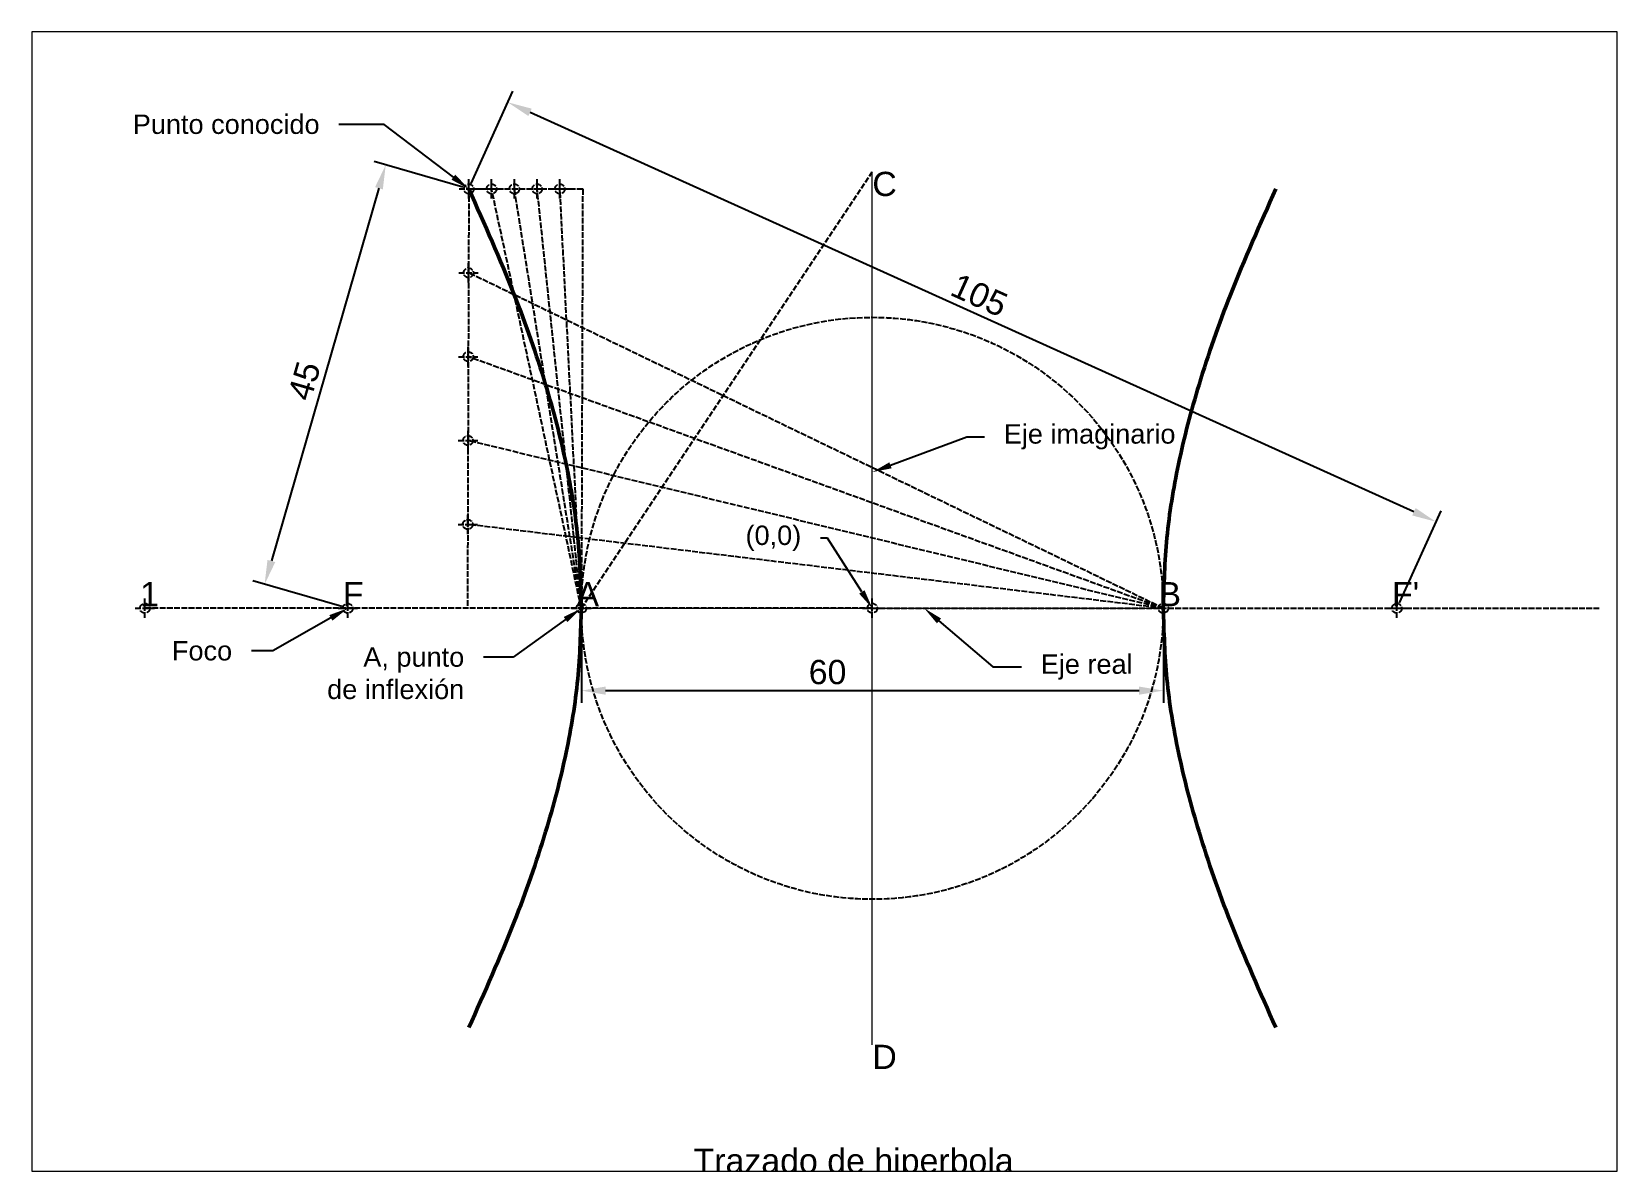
# Paper-space layout 'Layout1' of a CAD drawing. Header units: millimetres. Extents: x 2 to 286, y 1 to 206.
# The model-space entities are those that its viewports show. They can reach past a viewport. Long polylines and large blocks are cut down to what shows.
import ezdxf
from ezdxf import colors
from ezdxf.entities.mleader import LeaderData, LeaderLine
from ezdxf.math import Vec2, Vec3

# ---------------------------------------------------------------- set-up
doc = ezdxf.new("R2010")
doc.units = ezdxf.units.MM
doc.header["$LTSCALE"] = 0.15
doc.header["$PDMODE"] = 34
doc.header["$PDSIZE"] = 1
doc.linetypes.add('ACAD_ISO02W100', pattern=[15, 12, -3])
doc.layers.add('0-Dimension', color=92, linetype='Continuous')
doc.layers.add('0-Sketch', color=2, linetype='ACAD_ISO02W100')
for name, color, linetype, lineweight in [('0-Grid', 254, 'Continuous', 15), ('0-Object', 7, 'Continuous', 50), ('0-Text', 4, 'Continuous', 20)]:
    doc.layers.add(name, color=color, linetype=linetype, lineweight=lineweight)
doc.styles.get("Standard").update_dxf_attribs({"font": 'arial.ttf'})
doc.dimstyles.new('ISO-25', dxfattribs={"dimtxt": 2.5, "dimasz": 2.5, "dimexe": 1.25, "dimexo": 0.625, "dimtad": 1, "dimtxsty": 'Standard', "dimcen": 2.5, "dimadec": 0, "dimazin": 0, "dimtfac": 1, "dimtmove": 0, "dimatfit": 3, "dimfxl": 1, "dimarcsym": 0})

# ---------------------------------------------------------------- blocks, each defined once
blk = doc.blocks.new('*D15')
at = {"layer": '0-Dimension', "color": 0, "lineweight": -2, "transparency": 16777216}
for p, q in [((878.62, 49.37), (878.62, 40.26)), ((938.62, 49.37), (938.62, 40.26)), ((881.12, 41.51), (936.12, 41.51))]:
    blk.add_line(p, q, dxfattribs=at)
at = {"layer": '0-Dimension', "color": 0, "transparency": 16777216}
for points in [[(881.12, 41.93), (881.12, 41.09), (878.62, 41.51)], [(936.12, 41.93), (936.12, 41.09), (938.62, 41.51)]]:
    blk.add_solid(points, dxfattribs=at)
at = {"layer": 'Defpoints', "color": 0, "transparency": 16777216}
for p in [(878.62, 50), (938.62, 50), (938.62, 41.51)]:
    blk.add_point(p, dxfattribs=at)
at = {"layer": '0-Dimension', "color": 0, "transparency": 16777216, "insert": (904, 43.41), "char_height": 2.5, "attachment_point": 5}
blk.add_mtext('60', dxfattribs=at)
blk = doc.blocks.new('*D16')
at = {"layer": '0-Dimension', "color": 0, "lineweight": -2, "transparency": 16777216}
for p, q in [((867.27, 93.8), (871.56, 103.3)), ((964.45, 59.95), (873.33, 101.13)), ((962.96, 50.57), (967.25, 60.06))]:
    blk.add_line(p, q, dxfattribs=at)
at = {"layer": '0-Dimension', "color": 0, "transparency": 16777216}
for points in [[(873.5, 101.51), (873.15, 100.75), (871.05, 102.16)], [(964.63, 60.33), (964.28, 59.57), (966.73, 58.92)]]:
    blk.add_solid(points, dxfattribs=at)
at = {"layer": 'Defpoints', "color": 0, "transparency": 16777216}
for p in [(871.05, 102.16), (867.01, 93.23), (962.7, 50)]:
    blk.add_point(p, dxfattribs=at)
at = {"layer": '0-Dimension', "color": 0, "transparency": 16777216, "insert": (919.65, 82.28), "char_height": 2.5, "attachment_point": 5, "rotation": 335.6847}
blk.add_mtext('105', dxfattribs=at)
blk = doc.blocks.new('*D17')
at = {"layer": '0-Dimension', "color": 0, "lineweight": -2, "transparency": 16777216}
for p, q in [((866.41, 93.41), (857.24, 96.06)), ((857.75, 93.31), (846.66, 54.88)), ((853.93, 50.17), (844.76, 52.82))]:
    blk.add_line(p, q, dxfattribs=at)
at = {"layer": '0-Dimension', "color": 0, "transparency": 16777216}
for points in [[(857.35, 93.42), (858.15, 93.19), (858.45, 95.71)], [(846.26, 54.99), (847.06, 54.76), (845.96, 52.47)]]:
    blk.add_solid(points, dxfattribs=at)
at = {"layer": 'Defpoints', "color": 0, "transparency": 16777216}
for p in [(867.01, 93.23), (845.96, 52.47), (854.53, 50)]:
    blk.add_point(p, dxfattribs=at)
at = {"layer": '0-Dimension', "color": 0, "transparency": 16777216, "insert": (850.05, 73.45), "char_height": 2.5, "attachment_point": 5, "rotation": 73.8979}
blk.add_mtext('45', dxfattribs=at)

msp = doc.modelspace()

# ---------------------------------------------------------------- linework, layer by layer
at = {"layer": '0-Grid', "color": 253}
msp.add_line((908.617, 5), (908.617, 95), dxfattribs=at)
at = {"layer": '0-Grid'}
msp.add_line((878.617, 50), (938.617, 50), dxfattribs=at)
at = {"layer": '0-Object'}
for points in [[(867.015, 93.235), (871.701, 82.311), (874.935, 73.054), (877.051, 64.852), (878.245, 57.279), (878.617, 50)], [(950.22, 93.235), (945.533, 82.311), (942.3, 73.054), (940.183, 64.852), (938.989, 57.279), (938.617, 50)], [(867.015, 6.765), (871.701, 17.689), (874.935, 26.946), (877.051, 35.148), (878.245, 42.721), (878.617, 50)], [(950.22, 6.765), (945.533, 17.689), (942.3, 26.946), (940.183, 35.148), (938.989, 42.721), (938.617, 50)]]:
    msp.add_spline(points, degree=3, dxfattribs=at)
at = {"layer": '0-Sketch'}
for p, q in [((878.617, 50), (908.617, 95)), ((867.015, 93.235), (866.876, 50)), ((867.015, 93.235), (878.755, 93.235)), ((878.617, 50), (869.363, 93.235)), ((878.617, 50), (871.711, 93.235)), ((878.617, 50), (874.059, 93.235)), ((878.617, 50), (876.407, 93.235)), ((878.755, 93.235), (878.617, 50)), ((938.617, 50), (866.987, 84.588)), ((938.617, 50), (866.959, 75.941)), ((938.617, 50), (866.932, 67.294)), ((938.617, 50), (866.904, 58.647)), ((908.617, 50), (833.617, 50)), ((908.617, 50), (983.617, 50))]:
    msp.add_line(p, q, dxfattribs=at)
msp.add_circle((908.617, 50), 30, dxfattribs=at)
for p in [(867.015, 93.235), (869.363, 93.235), (871.711, 93.235), (874.059, 93.235), (876.407, 93.235), (866.987, 84.588), (866.959, 75.941), (866.932, 67.294), (866.904, 58.647), (833.617, 50), (854.534, 50), (878.617, 50), (908.617, 50), (938.617, 50), (962.7, 50)]:
    msp.add_point(p, dxfattribs=at)

# ---------------------------------------------------------------- texts
at = {"layer": '0-Text', "char_height": 2.5, "attachment_point": 1}
for s, width, insert in [('C', 5.9378, (908.617, 95)), ('1', 5.9378, (833.114, 52.708)), ('F', 5.9378, (854.031, 52.708)), ('A', 5.9378, (878.114, 52.708)), ('B', 5.9378, (938.114, 52.708)), ("F'", 5.9378, (962.197, 52.708)), ('D', 5.9378, (908.617, 5)), ('\\pxqc;Trazado de hiperbola conociendo el eje real e imaginario - Parte B', 47.8889, (882.744, -5.711))]:
    msp.add_mtext_dynamic_manual_height_columns(s, width=width, gutter_width=12.5, heights=[0], dxfattribs=dict(at, insert=insert))

# ---------------------------------------------------------------- dimensions: what is measured, and where the dimension line sits
at = {"layer": '0-Dimension'}
for base, p1, p2, angle, picture, middle in [((871.047, 102.159), (962.7, 50), (867.015, 93.235), 155.68468, '*D16', (918.867, 80.552)), ((845.964, 52.474), (867.015, 93.235), (854.534, 50), 253.89789, '*D17', (851.869, 72.926))]:
    dim = msp.add_linear_dim(base=base, p1=p1, p2=p2, angle=angle, dimstyle='ISO-25', dxfattribs=at)
    dim.commit()
    dim.dimension.update_dxf_attribs({"geometry": picture, "text_midpoint": middle, "dimtype": 161})
dim = msp.add_linear_dim(base=(938.617, 41.511), p1=(878.617, 50), p2=(938.617, 50), dimstyle='ISO-25', dxfattribs=at)
dim.commit()
dim.dimension.update_dxf_attribs({"geometry": '*D15', "text_midpoint": (904.005, 41.511), "dimtype": 160})

# ---------------------------------------------------------------- leaders
ml = msp.add_multileader_mtext('Standard', dxfattribs=at)
ml.set_content('Punto conocido', color=256)
ml.set_leader_properties()
ml.build(insert=Vec2(0, 0))
ml.multileader.update_dxf_attribs({"arrow_head_size": 2})
ctx = ml.context
ctx.base_point, ctx.char_height, ctx.arrow_head_size, ctx.plane_origin = Vec3(830.686, 99.889), 2, 2, Vec3(867.015, 93.235)
ctx.text_align_type = 2
notes = []
notes.append((ctx, [(0, (1, 1, 0), (858.271, 99.889), (-1, 0), 4.643, [(0, [(867.015, 93.235)], 0, [])])]))
ctx.mtext.insert, ctx.mtext.alignment, ctx.mtext.flow_direction = Vec3(851.629, 100.906), 3, 5
ml = msp.add_multileader_mtext('Standard', dxfattribs=at)
ml.set_content('Eje imaginario', color=256)
ml.set_leader_properties()
ml.build(insert=Vec2(0, 0))
ml.multileader.update_dxf_attribs({"arrow_head_size": 2})
ctx = ml.context
ctx.base_point, ctx.char_height, ctx.arrow_head_size, ctx.plane_origin = Vec3(920.169, 67.682), 2, 2, Vec3(908.617, 100)
notes.append((ctx, [(1, (1, 1, 0), (918.358, 67.682), (1, 0), 1.811, [(0, [(908.617, 64.041)], 0, [])])]))
ctx.mtext.insert, ctx.mtext.flow_direction = Vec3(922.169, 68.976), 5
ml = msp.add_multileader_mtext('Standard', dxfattribs=at)
ml.set_content('(0,0)', color=256)
ml.set_leader_properties()
ml.build(insert=Vec2(0, 0))
ml.multileader.update_dxf_attribs({"arrow_head_size": 2})
ctx = ml.context
ctx.base_point, ctx.char_height, ctx.arrow_head_size, ctx.plane_origin = Vec3(893.814, 57.231), 2, 2, Vec3(910.641, 48.954)
ctx.text_align_type = 2
notes.append((ctx, [(0, (1, 1, 0), (903.988, 57.231), (-1, 0), 0.699, [(0, [(908.617, 50)], 0, [])])]))
ctx.mtext.insert, ctx.mtext.width, ctx.mtext.alignment, ctx.mtext.flow_direction = Vec3(901.289, 58.525), 6.92889, 3, 5
ml = msp.add_multileader_mtext('Standard', dxfattribs=at)
ml.set_content('Foco', color=256)
ml.set_leader_properties()
ml.build(insert=Vec2(0, 0))
ml.multileader.update_dxf_attribs({"arrow_head_size": 2})
ctx = ml.context
ctx.base_point, ctx.char_height, ctx.arrow_head_size, ctx.plane_origin = Vec3(834.735, 45.609), 2, 2, Vec3(924.179, 50)
ctx.text_align_type = 2
notes.append((ctx, [(0, (1, 1, 0), (846.813, 45.609), (-1, 0), 2.199, [(0, [(854.534, 50)], 0, [])])]))
ctx.mtext.insert, ctx.mtext.alignment, ctx.mtext.flow_direction = Vec3(842.614, 46.625), 3, 5
ml = msp.add_multileader_mtext('Standard', dxfattribs=at)
ml.set_content('A, punto\\Pde inflexión', color=256)
ml.set_leader_properties()
ml.build(insert=Vec2(0, 0))
ml.multileader.update_dxf_attribs({"arrow_head_size": 2})
ctx = ml.context
ctx.base_point, ctx.char_height, ctx.arrow_head_size, ctx.plane_origin = Vec3(850.697, 44.962), 2, 2, Vec3(878.519, 50)
ctx.text_align_type = 2
notes.append((ctx, [(0, (1, 1, 0), (871.593, 44.962), (-1, 0), 3.049, [(0, [(878.617, 50)], 0, [])])]))
ctx.mtext.insert, ctx.mtext.width, ctx.mtext.alignment, ctx.mtext.flow_direction = Vec3(866.544, 45.978), 15.39274, 3, 5
ml = msp.add_multileader_mtext('Standard', dxfattribs=at)
ml.set_content('Eje real', color=256)
ml.set_leader_properties()
ml.build(insert=Vec2(0, 0))
ml.multileader.update_dxf_attribs({"arrow_head_size": 2})
ctx = ml.context
ctx.base_point, ctx.char_height, ctx.arrow_head_size, ctx.plane_origin = Vec3(923.983, 43.955), 2, 2, Vec3(983.617, 50)
notes.append((ctx, [(1, (1, 1, 0), (921.027, 43.955), (1, 0), 2.956, [(0, [(913.972, 50)], 0, [])])]))
ctx.mtext.insert, ctx.mtext.flow_direction = Vec3(925.983, 45.249), 5
for ctx, leaders in notes:
    for number, flags, end, landing, length, lines in leaders:
        leader = LeaderData()
        leader.index, (leader.has_last_leader_line, leader.has_dogleg_vector, leader.attachment_direction) = number, flags
        leader.last_leader_point, leader.dogleg_vector, leader.dogleg_length = Vec3(end), Vec3(landing), length
        for number, points, colour, breaks in lines:
            line = LeaderLine()
            line.index, line.vertices, line.color, line.breaks = number, Vec3.list(points), colors.encode_raw_color(colour), breaks
            leader.lines.append(line)
        ctx.leaders.append(leader)

psp = doc.layouts.get("Layout1")

# ---------------------------------------------------------------- viewports
at = {"layer": '0', "view_target_point": (466.431, 130.876)}
psp.add_viewport(center=(143.68, 103.52), size=(284.37, 204.3727), view_center_point=(437.253, -80.174), view_height=117.48712, dxfattribs=at)

doc.saveas('drawing.dxf')
